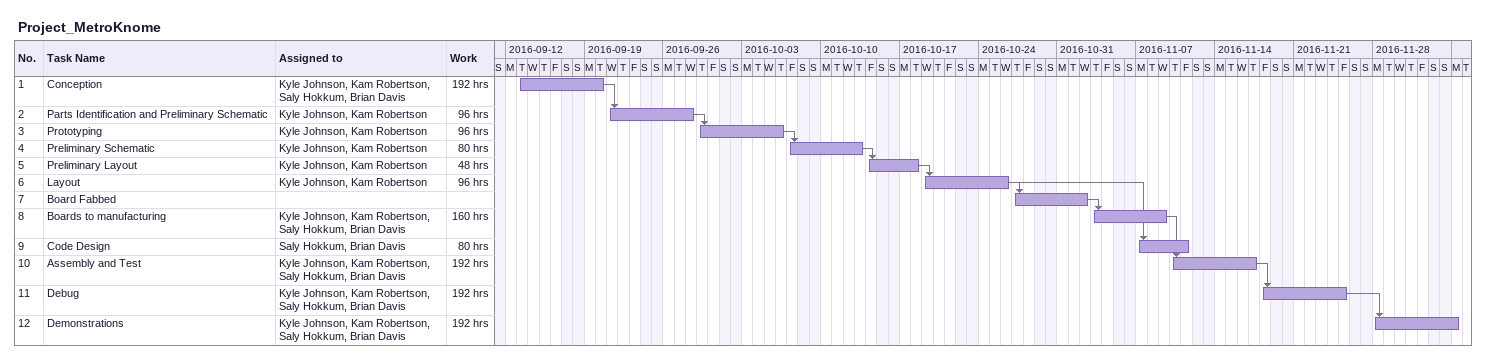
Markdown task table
Project_MetroKnome

| ID | Task | Start | Finish | Predecessors | Resources | Work (h) |
|---|---|---|---|---|---|---|
| 1 | Conception | 2016-09-13 | 2016-09-20 |  | Kyle Johnson, Kam Robertson, Saly Hokkum, Brian Davis | 192 |
| 2 | Parts Identification and Preliminary Schematic | 2016-09-21 | 2016-09-28 | 1 | Kyle Johnson, Kam Robertson | 96 |
| 3 | Prototyping | 2016-09-29 | 2016-10-06 | 2 | Kyle Johnson, Kam Robertson | 96 |
| 4 | Preliminary Schematic | 2016-10-07 | 2016-10-13 | 3 | Kyle Johnson, Kam Robertson | 80 |
| 5 | Preliminary Layout | 2016-10-14 | 2016-10-18 | 4 | Kyle Johnson, Kam Robertson | 48 |
| 6 | Layout | 2016-10-19 | 2016-10-26 | 5 | Kyle Johnson, Kam Robertson | 96 |
| 7 | Board Fabbed | 2016-10-27 | 2016-11-02 | 6 |  |  |
| 8 | Boards to manufacturing | 2016-11-03 | 2016-11-09 | 7 | Kyle Johnson, Kam Robertson, Saly Hokkum, Brian Davis | 160 |
| 9 | Code Design | 2016-11-07 | 2016-11-11 | 6 | Saly Hokkum, Brian Davis | 80 |
| 10 | Assembly and Test | 2016-11-10 | 2016-11-17 | 8 | Kyle Johnson, Kam Robertson, Saly Hokkum, Brian Davis | 192 |
| 11 | Debug | 2016-11-18 | 2016-11-25 | 10 | Kyle Johnson, Kam Robertson, Saly Hokkum, Brian Davis | 192 |
| 12 | Demonstrations | 2016-11-28 | 2016-12-05 | 11 | Kyle Johnson, Kam Robertson, Saly Hokkum, Brian Davis | 192 |
